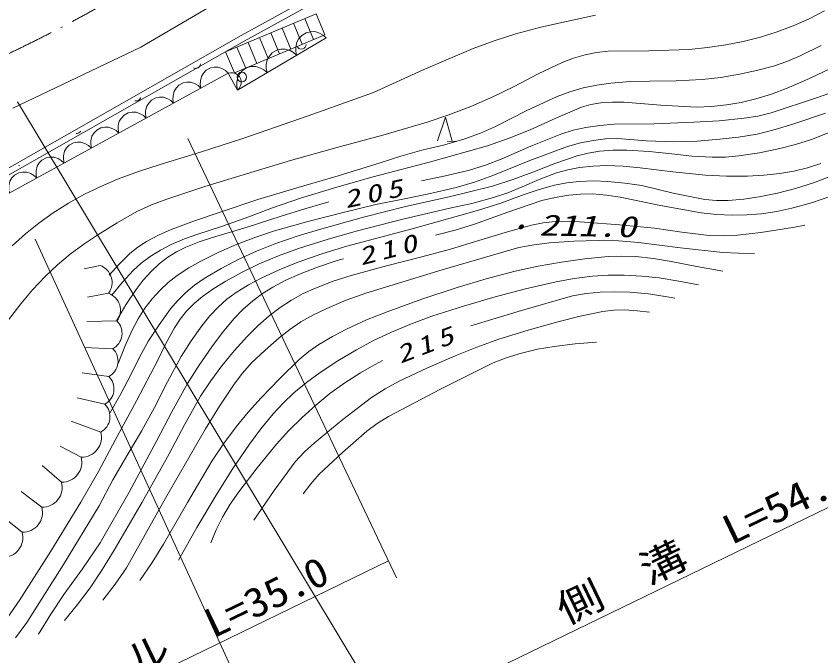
# Model space of a CAD drawing. Units: millimetres, scale not verified. Extents: x 40000 to 680000, y 20000 to 380000.
# Drawn here: x 411895 to 462144, y 243845 to 283805 of the extents above; entities that cross this region are included whole.
import ezdxf
from ezdxf.enums import TextEntityAlignment as Align

# ---------------------------------------------------------------- set-up
doc = ezdxf.new("R2010")
doc.units = ezdxf.units.MM
doc.header["$LTSCALE"] = 1000
doc.linetypes.add('USER4', pattern=[7.000001, 5.508197, -0.688525, 0.114754, -0.688525])
for name, color, linetype, lineweight in [('S-BGD', 1, 'Continuous', 13), ('S-BGD-HTXT', 6, 'Continuous', 13), ('S-BMK', 3, 'USER4', 13)]:
    doc.layers.add(name, color=color, linetype=linetype, lineweight=lineweight)
doc.styles.add('ＭＳ ゴシック', font='')
doc.styles.get('ＭＳ ゴシック').set_extended_font_data('MS Gothic')

# ---------------------------------------------------------------- blocks, each defined once
blk = doc.blocks.new('BUHIN129')
at = {"layer": 'S-BGD'}
blk.add_lwpolyline([(288, -1031), (503, -888), (670, -708), (841, -443), (901, -182), (911, 82), (822, 401), (677, 622), (490, 815), (207, 952), (-27, 1015), (-288, 1031)], dxfattribs=at)
blk = doc.blocks.new('BUHIN131')
at = {"layer": 'S-BGD'}
blk.add_lwpolyline([(231, -947), (431, -822), (588, -664), (751, -429), (814, -193), (831, 47), (759, 341), (634, 546), (470, 726), (216, 860), (5, 924), (-231, 947)], dxfattribs=at)
blk = doc.blocks.new('BUHIN184')
at = {"layer": 'S-BGD'}
blk.add_line((-758, 66), (-924, -511), dxfattribs=at)
blk.add_lwpolyline([(-591, 646), (721, -208), (-844, -233)], dxfattribs=at)

msp = doc.modelspace()

# ---------------------------------------------------------------- linework, layer by layer
at = {"layer": 'S-BGD'}
for p, q in [((419683, 281868), (431369, 288741)), ((437360, 288882), (425946, 282587)), ((426142, 282238), (437558, 288534)), ((430624, 283956), (424966, 281569)), ((431180, 282639), (430624, 283956)), ((430473, 282340), (429917, 283658)), ((429058, 281743), (428502, 283061)), ((429766, 282042), (429210, 283360)), ((425946, 282587), (411185, 274190)), ((425521, 280251), (431180, 282639)), ((431253, 282453), (425723, 279185)), ((427643, 281147), (427088, 282464)), ((428351, 281445), (427795, 282763)), ((411379, 273841), (426142, 282238)), ((426936, 280848), (426380, 282166)), ((411693, 278050), (419683, 281868)), ((424966, 281569), (425521, 280251)), ((426229, 280550), (425673, 281868)), ((425144, 280244), (404634, 269014)), ((425723, 279185), (425144, 280244)), ((411985, 278442), (437065, 236750)), ((417145, 268232), (416147, 268017)), ((417668, 266498), (416348, 266259)), ((418191, 264764), (416320, 264740)), ((417940, 263029), (416173, 263106)), ((417688, 261295), (416027, 261530)), ((417437, 259560), (415705, 259958)), ((417185, 257826), (415327, 258503)), ((415958, 256261), (414655, 256938)), ((414730, 254695), (413522, 255731)), ((413503, 253130), (412206, 254119)), ((412276, 251565), (411181, 252442))]:
    msp.add_line(p, q, dxfattribs=at)
for points in [[(411216, 264574), (412187, 265833), (412929, 266710), (413716, 267547), (414474, 268260), (415272, 268928), (416115, 269553), (417000, 270134), (418203, 270890), (419442, 271598), (420359, 272016), (421300, 272380), (423675, 273163), (426074, 273890), (429029, 274785), (432007, 275623), (434784, 276373), (437553, 277183), (438924, 277645), (440282, 278167), (441653, 278764), (443002, 279416), (444482, 280194), (445984, 280915), (446695, 281181), (447426, 281390), (448140, 281530), (448863, 281610), (451394, 281639), (453914, 281728), (455061, 281833), (456213, 282000), (457295, 282216), (458373, 282492), (459404, 282819), (460415, 283203), (461402, 283642), (462372, 284140)], [(411656, 269462), (412478, 270206), (413323, 270878), (414212, 271510), (415176, 272119), (416168, 272676), (417180, 273172), (418218, 273612), (419537, 274100), (420886, 274535), (423474, 275317), (426058, 276161), (430141, 277571), (434208, 279038), (437302, 280439), (440424, 281786), (441751, 282267), (443105, 282694), (444668, 283107), (446255, 283465), (448079, 283862)], [(417704, 267615), (418335, 268319), (419004, 268976), (419501, 269372), (420034, 269720), (420785, 270122), (421574, 270474), (423089, 271046), (424631, 271563), (426991, 272344), (429368, 273068), (431999, 273818), (434621, 274630), (435911, 275057), (437227, 275430), (438577, 275754), (439918, 276139), (440881, 276496), (441832, 276914), (443737, 277879), (445668, 278790), (446475, 279084), (447299, 279320), (448148, 279499), (449018, 279620), (450237, 279712), (451472, 279743), (453101, 279764), (454725, 279845), (455887, 279980), (457052, 280177), (458123, 280401), (459178, 280684), (460021, 280969), (460850, 281313), (462155, 281965)], [(417874, 266372), (418512, 267157), (419200, 267907), (419712, 268369), (420272, 268791), (420909, 269193), (421578, 269543), (422400, 269891), (423248, 270185), (424729, 270658), (426195, 271188), (427914, 271835), (429657, 272425), (431912, 273119), (434193, 273758), (437767, 274704), (441327, 275709), (442672, 276181), (443995, 276709), (445586, 277439), (447195, 278109), (447786, 278275), (448400, 278383), (449125, 278437), (449859, 278431), (452122, 278243), (454381, 278117), (455319, 278155), (456253, 278253), (457168, 278412), (458073, 278630), (459067, 278937), (460042, 279301), (461428, 279902), (462788, 280558)], [(425723, 279185), (425824, 279291), (425892, 279411), (425952, 279578), (425952, 279730), (425924, 279876), (425834, 280040), (425726, 280143), (425599, 280225), (425425, 280264), (425289, 280269), (425144, 280244)], [(437203, 273507), (438708, 273819), (440204, 274191), (441195, 274502), (442175, 274872), (444025, 275681), (445911, 276439), (446683, 276676), (447477, 276856), (448344, 276981), (449230, 277046), (451733, 277086), (454219, 277186), (455788, 277273), (457362, 277420), (458198, 277560), (459029, 277760), (461936, 278720), (464824, 279738)], [(418275, 262112), (418677, 263166), (419135, 264197), (419512, 264892), (419941, 265556), (420392, 266142), (420889, 266689), (421400, 267166), (421958, 267602), (422682, 268081), (423438, 268508), (424557, 269058), (425703, 269553), (426856, 269999), (428039, 270393), (430201, 271002), (432390, 271556), (434361, 272029), (436347, 272443), (437859, 272740), (439365, 273097), (440521, 273442), (441670, 273849), (443976, 274780), (446320, 275660), (447130, 275882), (447955, 276045), (448701, 276134), (449461, 276163), (451230, 276023), (453003, 275944), (454420, 275998), (455843, 276113), (457005, 276247), (458167, 276441), (459281, 276715), (460391, 277050), (462422, 277738)], [(417740, 259013), (418438, 260215), (419082, 261444), (419598, 262502), (420166, 263529), (420822, 264530), (421538, 265512), (421987, 266050), (422485, 266552), (423041, 267004), (423644, 267416), (424707, 268042), (425804, 268618), (426912, 269124), (428044, 269575), (429497, 270076), (430978, 270523), (433576, 271241), (436199, 271904), (438928, 272518), (441644, 273191), (442907, 273596), (444159, 274062), (445529, 274601), (446918, 275083), (447605, 275252), (448312, 275364), (449168, 275424), (450037, 275424), (451432, 275341), (452833, 275198), (454089, 275064), (455355, 274991), (456192, 275002), (457027, 275074), (458304, 275272), (459570, 275528), (460567, 275780), (461547, 276089), (462773, 276571)], [(411344, 246195), (412133, 247349), (414063, 250388), (415939, 253455), (417033, 255370), (418075, 257313), (419423, 259768), (420733, 262277), (421231, 263324), (421777, 264334), (422132, 264870), (422534, 265369), (423008, 265848), (423535, 266294), (424242, 266800), (424988, 267259), (426020, 267818), (427078, 268322), (428282, 268827), (429520, 269280), (431317, 269860), (433129, 270381), (436039, 271123), (438966, 271806), (440345, 272108), (441707, 272469), (442605, 272773), (443492, 273138), (444545, 273603), (445627, 274015), (446340, 274210), (447078, 274350), (447915, 274439), (448762, 274469), (449807, 274433), (450861, 274336), (452901, 274073), (454940, 273870), (456246, 273813), (457558, 273815), (458573, 273865), (459582, 273975), (460451, 274126), (461304, 274337), (462150, 274608)], [(438071, 270121), (439301, 270432), (440513, 270800), (442598, 271566), (444717, 272280), (445548, 272481), (446397, 272624), (447140, 272689), (447886, 272695), (448750, 272630), (449613, 272504), (452139, 271983), (454659, 271524), (455624, 271416), (456604, 271368), (457513, 271384), (458429, 271461), (459388, 271605), (460335, 271809), (461555, 272150), (462760, 272548), (464841, 273295), (466933, 273985)], [(411866, 244965), (412572, 245929), (414852, 249561), (417077, 253219), (417945, 254848), (418866, 256447), (419722, 257888), (420530, 259367), (421341, 260970), (422209, 262553), (422822, 263526), (423487, 264468), (423985, 265083), (424527, 265654), (425058, 266120), (425629, 266540), (426396, 267017), (427203, 267447), (428312, 267962), (429440, 268419), (430977, 268956), (432542, 269438), (436631, 270522), (440700, 271661), (442163, 272128), (443621, 272656), (444556, 272980), (445506, 273246), (446272, 273389), (447059, 273474), (447943, 273506), (448840, 273477), (449900, 273376), (450955, 273216), (452912, 272750), (454892, 272341), (455627, 272283), (456364, 272285), (457328, 272370), (458287, 272516), (459433, 272742), (460563, 273027), (461673, 273385), (462765, 273801)], [(418169, 264764), (418751, 265766), (419384, 266734), (419831, 267311), (420333, 267859), (420836, 268323), (421376, 268739), (421915, 269079), (422491, 269371), (423315, 269700), (424165, 269974), (426323, 270617), (428450, 271314), (429931, 271769), (431418, 272207)], [(414911, 246055), (415736, 247060), (416517, 248106), (417290, 249258), (418017, 250451), (419761, 253441), (421452, 256461), (422407, 258281), (423414, 260070), (424053, 261033), (424749, 261972), (425505, 262905), (426312, 263803), (426985, 264470), (427699, 265094), (428376, 265608), (429087, 266071), (429822, 266471), (430594, 266822), (431697, 267240), (432822, 267601), (435012, 268217), (437228, 268778), (439015, 269251), (440792, 269783), (442423, 270296), (444073, 270752), (444807, 270892), (445556, 270973), (446462, 270987), (447381, 270940), (449567, 270778), (451750, 270556), (453453, 270300), (455168, 270103), (456044, 270085), (456932, 270128), (458388, 270290), (459843, 270513), (460493, 270623), (461142, 270739)], [(417314, 247330), (418073, 248325), (418780, 249352), (421232, 253691), (423712, 258030), (424590, 259436), (425520, 260811), (426037, 261497), (426600, 262144), (427439, 262944), (428326, 263708), (428981, 264230), (429678, 264709), (430467, 265155), (431295, 265553), (432502, 266056), (433731, 266502), (438495, 267956), (443289, 269356), (444240, 269528), (445200, 269640), (446716, 269747), (448245, 269795), (449504, 269764), (450760, 269674), (453387, 269330), (456015, 269047), (457003, 269003), (458002, 268978)], [(413304, 245203), (414065, 246456), (414875, 247676), (416040, 249274), (417153, 250904), (418946, 254079), (420691, 257291), (421615, 259082), (422597, 260853), (423323, 262009), (424108, 263144), (424780, 264034), (425499, 264887), (426062, 265470), (426673, 266016), (427279, 266470), (427928, 266881), (428740, 267315), (429580, 267696), (430719, 268134), (431877, 268516), (432097, 268583), (432327, 268652)], [(419617, 248552), (420387, 249669), (421108, 250820), (422593, 253428), (424126, 255998), (424852, 257086), (425633, 258149), (426391, 259075), (427193, 259962), (428353, 261175), (429565, 262354), (430165, 262848), (430802, 263294), (431651, 263803), (432531, 264260), (433778, 264827), (435057, 265342), (437229, 266123), (439429, 266849), (441236, 267391), (443059, 267875), (444491, 268185), (445946, 268437), (447401, 268642), (448863, 268787), (449719, 268817), (450583, 268785), (451683, 268663), (452790, 268479), (454405, 268174), (456025, 267870)], [(422035, 249834), (423179, 251868), (424383, 253884), (425394, 255488), (426461, 257066), (427176, 258031), (427938, 258957), (428562, 259631), (429235, 260269), (430037, 260929), (430878, 261542), (431990, 262273), (433139, 262957), (434219, 263536), (435328, 264063), (436578, 264591), (437859, 265067), (439828, 265694), (441814, 266264), (443704, 266763), (445623, 267206), (446746, 267413), (447876, 267560), (448864, 267623), (449865, 267627), (450955, 267568), (452037, 267449), (453269, 267255), (454506, 267018)], [(440293, 264455), (443459, 265423), (446642, 266331), (447488, 266477), (448355, 266563), (449277, 266593), (450207, 266562), (451370, 266450), (452538, 266277), (452785, 266235), (453031, 266191)], [(426735, 252328), (428007, 254170), (429328, 255975), (429907, 256590), (430529, 257163), (432293, 258603), (434088, 259991), (434933, 260517), (435820, 260997), (437547, 261816), (439307, 262584), (440659, 263128), (442042, 263619), (443871, 264190), (445722, 264705), (447117, 265056), (448538, 265352), (449218, 265433), (449902, 265453), (450675, 265406), (451450, 265305)], [(429817, 253963), (430296, 254593), (430821, 255187), (432280, 256552), (433784, 257878), (434442, 258356), (435144, 258790), (438396, 260498), (441675, 262152), (442554, 262484), (443452, 262759), (444455, 262994), (445481, 263171), (446800, 263332), (448131, 263444)], [(424052, 250904), (424389, 251722), (424781, 252513), (425264, 253315), (425806, 254096), (426955, 255601), (428153, 257068), (428924, 257918), (429746, 258734), (430600, 259502), (431494, 260225), (432428, 260896), (433396, 261518), (434078, 261916), (434774, 262290)]]:
    msp.add_lwpolyline(points, dxfattribs=at)
msp.add_circle((425988, 279998), 298, dxfattribs=at)
for centre, radius, start, end in [((429709, 282035), 298, 216.8003, 0.1892), ((423108, 280839), 298, 242.4552, 356.1653), ((419387, 278802), 298, 253.5031, 345.1174), ((415666, 276764), 298, 267.2394, 331.3811), ((411944, 274726), 298, 295.4314, 303.1891), ((416757, 267169), 1132, 323.6569, 69.9171), ((417279, 265435), 1132, 323.6569, 69.9171), ((417415, 263991), 1095, 298.6223, 44.8825), ((417164, 262256), 1095, 298.6223, 44.8825), ((416912, 260522), 1095, 298.6223, 44.8825), ((416661, 258787), 1095, 298.6223, 44.8825), ((415985, 257503), 1243, 268.7683, 15.0285), ((414757, 255938), 1243, 268.7683, 15.0285), ((413530, 254373), 1243, 268.7683, 15.0285), ((412303, 252807), 1243, 268.7683, 15.0285), ((411075, 251242), 1243, 268.7683, 15.0285)]:
    msp.add_arc(centre, radius, start, end, dxfattribs=at)
at = {"layer": 'S-BGD-HTXT'}
for p, q in [((422612, 276165), (435646, 248731)), ((413077, 269874), (429049, 234962)), ((428344, 236487), (476796, 260016)), ((401682, 233531), (435146, 249782))]:
    msp.add_line(p, q, dxfattribs=at)
at = {"layer": 'S-BMK'}
msp.add_arc((370319, 367820), 95646, 281.34796, 301.64996, dxfattribs=at)

# ---------------------------------------------------------------- block references
at = {"rotation": 105}
for name, p in [('BUHIN129', (430331, 281908)), ('BUHIN129', (428488, 280819)), ('BUHIN131', (424289, 279776)), ('BUHIN129', (426645, 279730)), ('BUHIN131', (422580, 278840)), ('BUHIN131', (420871, 277905)), ('BUHIN131', (419162, 276969)), ('BUHIN184', (438684, 276742)), ('BUHIN131', (417453, 276033)), ('BUHIN131', (415743, 275097)), ('BUHIN131', (414034, 274161)), ('BUHIN131', (412325, 273225))]:
    msp.add_blockref(name, p, dxfattribs=at)

# ---------------------------------------------------------------- texts
at = {"layer": 'S-BGD', "style": 'ＭＳ ゴシック', "oblique": 15, "width": 1.35}
msp.add_text('211.0', height=1320, rotation=358.9, dxfattribs=at).set_placement((444539, 269709), align=Align.BOTTOM_LEFT)
at = {"layer": 'S-BGD', "style": 'ＭＳ ゴシック', "oblique": 15}
msp.add_text('・', height=1100, rotation=358.9, dxfattribs=at).set_placement((442518, 269756), align=Align.BOTTOM_LEFT)
at = {"layer": 'S-BGD', "char_height": 1100, "attachment_point": 7, "style": 'ＭＳ ゴシック'}
for s, insert, rotation in [('\\T1.33;\\W1.35;\\Q15;205', (432501, 271781), 12.1), ('\\T1.33;\\W1.35;\\Q15;210', (433441, 268210), 14.4), ('\\T1.33;\\W1.35;\\Q15;215', (435896, 262073), 21.1)]:
    msp.add_mtext(s, dxfattribs=dict(at, insert=insert, rotation=rotation))
at = {"layer": 'S-BGD-HTXT', "style": 'ＭＳ ゴシック'}
for s, width, p in [('側\u3000溝\u3000L=54.0', 1.15, (446434, 245265)), ('ガードレール\u3000L=35.0', 1.1, (407097, 236074))]:
    msp.add_text(s, height=1833, rotation=25.7, dxfattribs=dict(at, width=width)).set_placement(p, align=Align.BOTTOM_LEFT)

doc.saveas('drawing.dxf')
